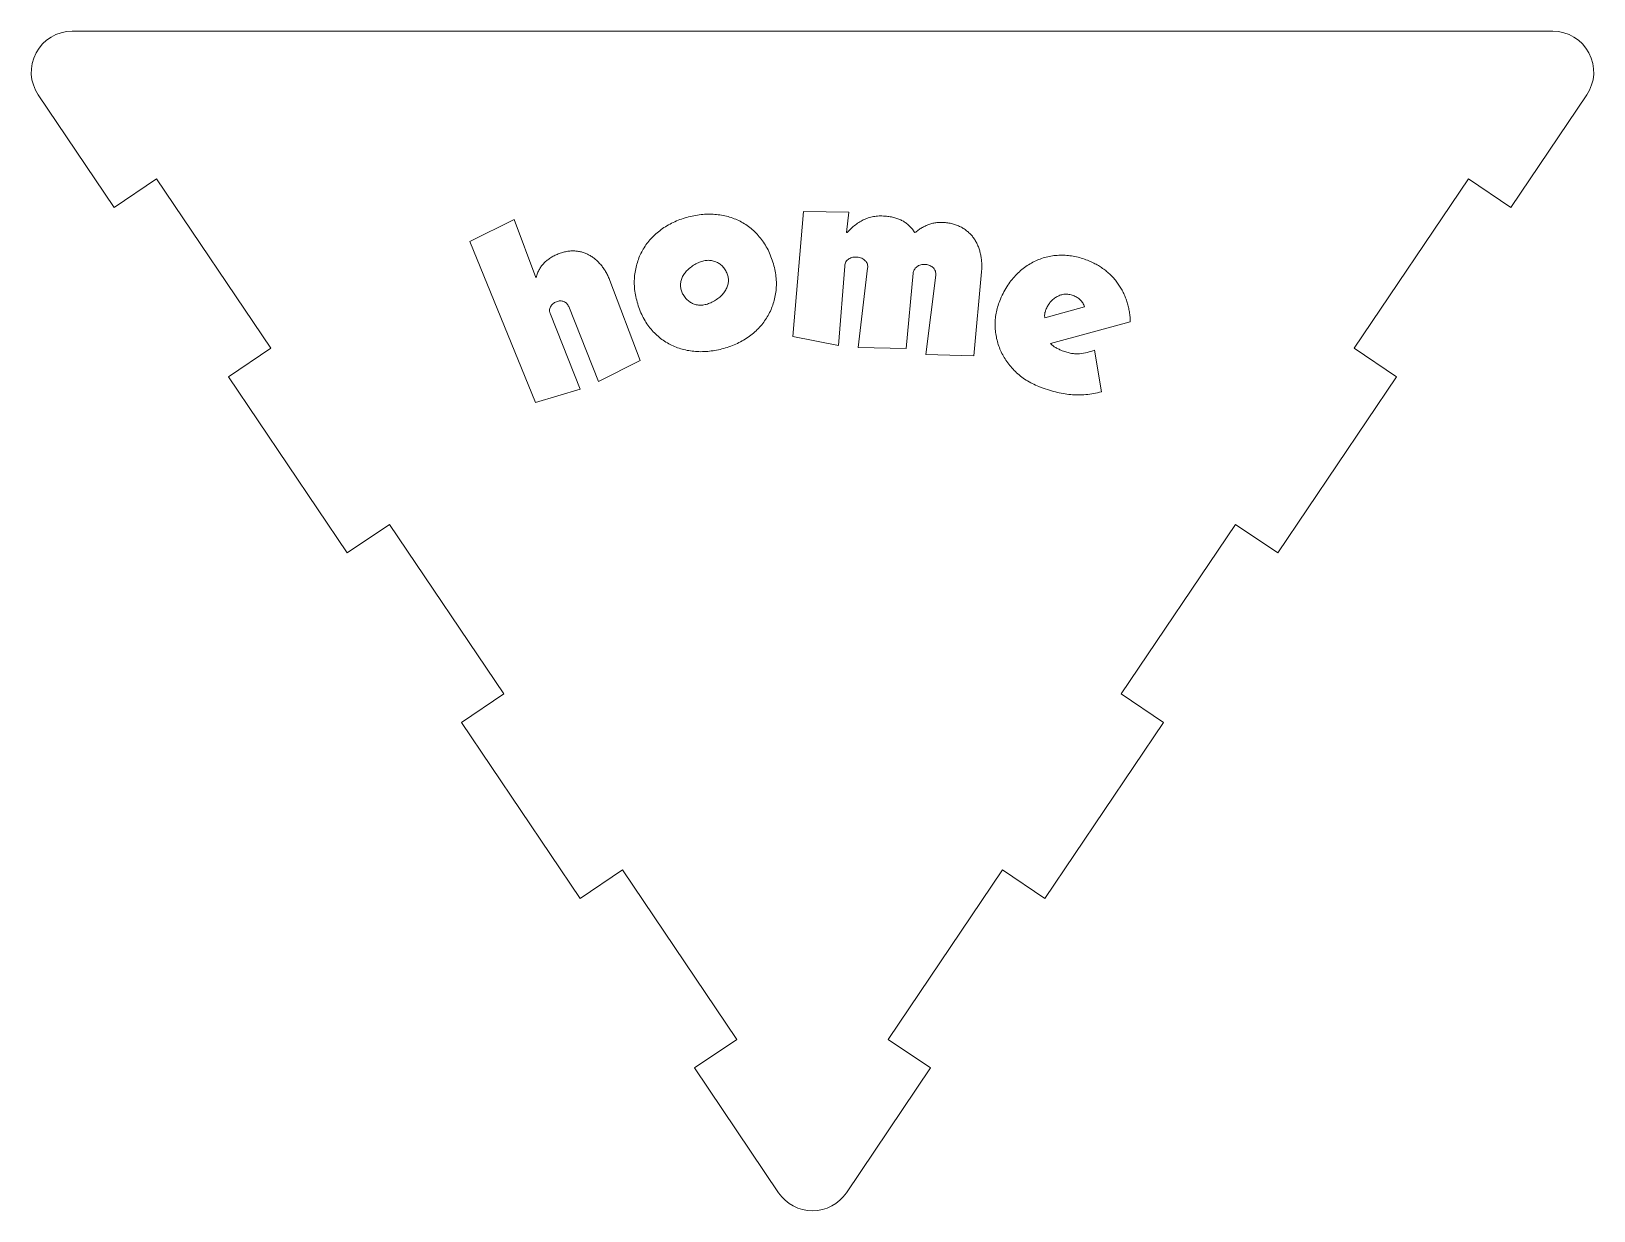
# Model space of a CAD drawing. Header units: inches. Extents: x 0.87 to 4.69, y 4.98 to 7.86.
import ezdxf

# ---------------------------------------------------------------- set-up
doc = ezdxf.new("R2010")
doc.units = ezdxf.units.IN
doc.header["$MEASUREMENT"] = 0

msp = doc.modelspace()

# ---------------------------------------------------------------- linework, layer by layer
at = {"color": 7, "linetype": 'Continuous', "lineweight": 15}
for p, q in [((4.5935, 7.8636), (0.9697, 7.8636)), ((0.8868, 7.7077), (1.0724, 7.4325)), ((4.4908, 7.4325), (4.6764, 7.7077)), ((1.176, 7.5024), (1.0724, 7.4325)), ((1.4556, 7.0879), (1.176, 7.5024)), ((4.3872, 7.5024), (4.1076, 7.0879)), ((4.4908, 7.4325), (4.3872, 7.5024)), ((2.7597, 7.4227), (2.7334, 7.1164)), ((2.8703, 7.4207), (2.7597, 7.4227)), ((2.865, 7.3713), (2.8703, 7.4207)), ((2.0517, 7.4033), (1.9428, 7.3495)), ((2.1043, 7.2608), (2.0517, 7.4033)), ((1.9428, 7.3495), (2.1037, 6.9553)), ((2.8661, 7.3712), (2.865, 7.3713)), ((2.8452, 7.0946), (2.8606, 7.2891)), ((2.9165, 7.2837), (2.8936, 7.09)), ((3.0112, 7.0872), (3.0276, 7.2713)), ((3.0832, 7.267), (3.0591, 7.0724)), ((3.1767, 7.0695), (3.1953, 7.2745)), ((2.1053, 7.2613), (2.1043, 7.2608)), ((2.3602, 7.0578), (2.2858, 7.2533)), ((2.1849, 7.19), (2.2577, 7.0067)), ((3.4475, 7.1889), (3.3501, 7.1621)), ((2.2128, 6.9881), (2.1401, 7.1709)), ((3.364, 7.0993), (3.5593, 7.1523)), ((2.7334, 7.1164), (2.8452, 7.0946)), ((1.352, 7.018), (1.4556, 7.0879)), ((2.8936, 7.09), (3.0112, 7.0872)), ((3.4891, 6.9813), (3.4721, 7.0829)), ((4.1076, 7.0879), (4.2112, 7.018)), ((2.2577, 7.0067), (2.3602, 7.0578)), ((3.0591, 7.0724), (3.1767, 7.0695)), ((1.352, 7.018), (1.6428, 6.5869)), ((3.9204, 6.5869), (4.2112, 7.018)), ((2.1037, 6.9553), (2.2128, 6.9881)), ((1.7464, 6.6568), (1.6428, 6.5869)), ((2.026, 6.2423), (1.7464, 6.6568)), ((3.8168, 6.6568), (3.5372, 6.2423)), ((3.9204, 6.5869), (3.8168, 6.6568)), ((1.9224, 6.1724), (2.026, 6.2423)), ((3.5372, 6.2423), (3.6408, 6.1724)), ((1.9224, 6.1724), (2.2131, 5.7413)), ((3.3501, 5.7413), (3.6408, 6.1724)), ((2.3168, 5.8112), (2.2131, 5.7413)), ((2.5964, 5.3967), (2.3168, 5.8112)), ((3.2464, 5.8112), (2.9668, 5.3967)), ((3.3501, 5.7413), (3.2464, 5.8112)), ((2.4927, 5.3268), (2.5964, 5.3967)), ((2.9668, 5.3967), (3.0705, 5.3268)), ((2.4927, 5.3268), (2.6987, 5.0214)), ((2.8645, 5.0214), (3.0705, 5.3268))]:
    msp.add_line(p, q, dxfattribs=at)
for centre, start, end in [((0.9697, 7.7636), 90, 214), ((4.5935, 7.7636), 326, 90), ((2.7816, 5.0773), 214, 326)]:
    msp.add_arc(centre, 0.1, start, end, dxfattribs=at)
for points, knots in [([(2.4698, 7.4068), (2.464, 7.405), (2.4527, 7.4014), (2.4367, 7.394), (2.4216, 7.3857), (2.4077, 7.3759), (2.3951, 7.3651), (2.3837, 7.3535), (2.3738, 7.3408), (2.3653, 7.3273), (2.3582, 7.313), (2.3527, 7.2979), (2.3486, 7.2822), (2.346, 7.2658), (2.345, 7.2489), (2.3461, 7.2315), (2.3489, 7.2138), (2.3522, 7.2022), (2.3539, 7.1962)], [0, 0, 0, 0, 0.0670594, 0.1321539, 0.1958358, 0.2586987, 0.3201905, 0.3802554, 0.4397236, 0.4988, 0.5578591, 0.6170307, 0.6768592, 0.738406, 0.8010423, 0.8651473, 0.9311403, 1, 1, 1, 1]), ([(2.6846, 7.2989), (2.6826, 7.3047), (2.6787, 7.3162), (2.671, 7.3324), (2.662, 7.3473), (2.6517, 7.3608), (2.6405, 7.373), (2.6282, 7.3837), (2.6151, 7.3929), (2.6011, 7.4005), (2.5863, 7.4066), (2.571, 7.4114), (2.555, 7.4144), (2.5385, 7.4161), (2.5216, 7.4161), (2.5044, 7.4147), (2.487, 7.4116), (2.4756, 7.4085), (2.4698, 7.4068)], [0, 0, 0, 0, 0.0687602, 0.1350121, 0.1989854, 0.2618944, 0.3234538, 0.3832617, 0.4425921, 0.5015754, 0.5605299, 0.6198938, 0.6797547, 0.7414523, 0.8040111, 0.8676579, 0.9329554, 1, 1, 1, 1]), ([(2.9627, 7.4108), (2.9578, 7.4112), (2.9482, 7.412), (2.9341, 7.4109), (2.921, 7.4082), (2.9088, 7.4035), (2.8973, 7.3974), (2.8864, 7.3899), (2.8758, 7.3812), (2.8693, 7.3746), (2.8661, 7.3712)], [0, 0, 0, 0, 0.13643, 0.265082, 0.386668, 0.50529, 0.623635, 0.744593, 0.870022, 1, 1, 1, 1]), ([(3.0323, 7.3708), (3.0302, 7.3737), (3.0262, 7.3793), (3.0194, 7.3869), (3.012, 7.3933), (3.004, 7.3988), (2.9952, 7.4032), (2.9854, 7.4066), (2.9745, 7.4094), (2.9667, 7.4103), (2.9627, 7.4108)], [0, 0, 0, 0, 0.127837, 0.249797, 0.365893, 0.479731, 0.595926, 0.719785, 0.854491, 1, 1, 1, 1]), ([(3.1067, 7.3954), (3.1031, 7.3957), (3.0962, 7.3962), (3.0859, 7.3956), (3.076, 7.3938), (3.0664, 7.3909), (3.0573, 7.387), (3.0485, 7.3825), (3.0402, 7.377), (3.0349, 7.3729), (3.0323, 7.3708)], [0, 0, 0, 0, 0.131638, 0.258414, 0.383138, 0.506352, 0.628976, 0.751796, 0.87496, 1, 1, 1, 1]), ([(3.1953, 7.2745), (3.1955, 7.2783), (3.196, 7.2859), (3.1958, 7.2971), (3.1947, 7.3079), (3.1928, 7.3185), (3.1901, 7.3286), (3.1867, 7.3383), (3.1824, 7.3474), (3.1773, 7.3559), (3.1714, 7.3638), (3.1646, 7.3709), (3.157, 7.3772), (3.1485, 7.3828), (3.1392, 7.3874), (3.1291, 7.3912), (3.1182, 7.3938), (3.1106, 7.3949), (3.1067, 7.3954)], [0, 0, 0, 0, 0.068085, 0.134243, 0.199317, 0.262728, 0.324868, 0.385717, 0.445095, 0.50381, 0.562035, 0.620019, 0.678883, 0.738442, 0.799894, 0.863571, 0.929774, 1, 1, 1, 1]), ([(2.1593, 7.3187), (2.156, 7.3173), (2.1494, 7.3145), (2.1404, 7.3092), (2.1322, 7.3033), (2.1248, 7.2967), (2.1183, 7.2893), (2.113, 7.2808), (2.1084, 7.2715), (2.1064, 7.2647), (2.1053, 7.2613)], [0, 0, 0, 0, 0.13239, 0.259324, 0.382073, 0.502043, 0.620831, 0.741392, 0.867707, 1, 1, 1, 1]), ([(2.2858, 7.2533), (2.2844, 7.2568), (2.2817, 7.2636), (2.2768, 7.2734), (2.2712, 7.2824), (2.265, 7.2907), (2.2583, 7.2983), (2.251, 7.305), (2.2435, 7.311), (2.2355, 7.3159), (2.2271, 7.32), (2.2183, 7.3231), (2.2091, 7.3252), (2.1996, 7.3262), (2.1898, 7.3261), (2.1798, 7.3249), (2.1695, 7.3224), (2.1627, 7.32), (2.1593, 7.3187)], [0, 0, 0, 0, 0.069792, 0.137018, 0.203238, 0.267759, 0.331028, 0.391803, 0.45126, 0.509772, 0.567834, 0.625255, 0.683274, 0.742669, 0.80319, 0.866089, 0.931316, 1, 1, 1, 1]), ([(2.8606, 7.2891), (2.8608, 7.291), (2.8612, 7.2946), (2.8632, 7.2996), (2.8665, 7.3036), (2.8708, 7.3067), (2.8756, 7.309), (2.8805, 7.3105), (2.8856, 7.3113), (2.8889, 7.311), (2.8906, 7.3109)], [0, 0, 0, 0, 0.135467, 0.25949, 0.379952, 0.506378, 0.635955, 0.75795, 0.879538, 1, 1, 1, 1]), ([(2.8906, 7.3109), (2.8927, 7.3106), (2.8966, 7.3101), (2.9021, 7.3081), (2.9069, 7.3055), (2.9109, 7.302), (2.9142, 7.2982), (2.9161, 7.2936), (2.9171, 7.2887), (2.9167, 7.2854), (2.9165, 7.2837)], [0, 0, 0, 0, 0.146586, 0.281719, 0.408383, 0.532977, 0.651418, 0.764858, 0.877693, 1, 1, 1, 1]), ([(3.4548, 7.3031), (3.4496, 7.305), (3.4394, 7.3087), (3.4236, 7.3126), (3.4078, 7.315), (3.392, 7.3159), (3.3764, 7.3152), (3.361, 7.3129), (3.3459, 7.309), (3.3313, 7.3036), (3.3171, 7.2967), (3.3037, 7.288), (3.2907, 7.278), (3.2784, 7.2663), (3.267, 7.2531), (3.2567, 7.2382), (3.2474, 7.2217), (3.2424, 7.2099), (3.2398, 7.2038)], [0, 0, 0, 0, 0.0622472, 0.123174, 0.1829429, 0.2427302, 0.3016024, 0.3598662, 0.4181421, 0.4767727, 0.5359867, 0.5959177, 0.6576343, 0.7211854, 0.7867716, 0.8547339, 0.9255214, 1, 1, 1, 1]), ([(2.4664, 7.2167), (2.4646, 7.2198), (2.4613, 7.2259), (2.4588, 7.2359), (2.4584, 7.2461), (2.4605, 7.2562), (2.4648, 7.2661), (2.4714, 7.2754), (2.4801, 7.2839), (2.4871, 7.2886), (2.4907, 7.2911)], [0, 0, 0, 0, 0.121554, 0.235678, 0.34891, 0.465308, 0.586653, 0.713976, 0.850092, 1, 1, 1, 1]), ([(2.4907, 7.2911), (2.4944, 7.2933), (2.5016, 7.2975), (2.5128, 7.3016), (2.5239, 7.3034), (2.5346, 7.3027), (2.5447, 7.3001), (2.5537, 7.2953), (2.5618, 7.2886), (2.5659, 7.2829), (2.5681, 7.28)], [0, 0, 0, 0, 0.147639, 0.282542, 0.407349, 0.528265, 0.645816, 0.759792, 0.876561, 1, 1, 1, 1]), ([(2.5681, 7.28), (2.5698, 7.2768), (2.5733, 7.2706), (2.5758, 7.2604), (2.5761, 7.2503), (2.5739, 7.2401), (2.5697, 7.2304), (2.5632, 7.2212), (2.5547, 7.2127), (2.5479, 7.208), (2.5443, 7.2055)], [0, 0, 0, 0, 0.124799, 0.241074, 0.353802, 0.470626, 0.591594, 0.716893, 0.852237, 1, 1, 1, 1]), ([(2.5687, 7.0887), (2.5744, 7.0906), (2.5857, 7.0943), (2.6017, 7.1016), (2.6168, 7.11), (2.6307, 7.1197), (2.6434, 7.1304), (2.6548, 7.1421), (2.6647, 7.1547), (2.6732, 7.1681), (2.6803, 7.1823), (2.686, 7.1973), (2.69, 7.213), (2.6926, 7.2293), (2.6936, 7.2462), (2.6925, 7.2636), (2.6898, 7.2813), (2.6864, 7.2929), (2.6846, 7.2989)], [0, 0, 0, 0, 0.066973, 0.132158, 0.195928, 0.258712, 0.320511, 0.38066, 0.439981, 0.498647, 0.557528, 0.616712, 0.676623, 0.737968, 0.800691, 0.864886, 0.93097, 1, 1, 1, 1]), ([(3.0276, 7.2713), (3.0278, 7.2727), (3.0283, 7.2756), (3.0303, 7.2798), (3.0332, 7.2837), (3.0369, 7.2873), (3.0413, 7.2904), (3.0465, 7.2925), (3.0522, 7.2934), (3.0561, 7.2932), (3.0582, 7.293)], [0, 0, 0, 0, 0.10454, 0.212774, 0.326572, 0.453529, 0.584051, 0.7146, 0.852545, 1, 1, 1, 1]), ([(3.0582, 7.293), (3.0602, 7.2928), (3.0639, 7.2923), (3.0691, 7.2904), (3.0737, 7.2879), (3.0775, 7.2846), (3.0804, 7.2808), (3.0824, 7.2765), (3.0834, 7.2718), (3.0833, 7.2686), (3.0832, 7.267)], [0, 0, 0, 0, 0.147616, 0.281329, 0.408098, 0.531788, 0.649319, 0.762963, 0.877824, 1, 1, 1, 1]), ([(3.5593, 7.1523), (3.5591, 7.1564), (3.5589, 7.1645), (3.5573, 7.1766), (3.555, 7.1884), (3.552, 7.1998), (3.5481, 7.211), (3.5435, 7.2219), (3.5379, 7.2324), (3.5317, 7.2426), (3.5248, 7.2525), (3.5169, 7.2616), (3.5084, 7.2701), (3.4991, 7.278), (3.4892, 7.2854), (3.4784, 7.2919), (3.4669, 7.2979), (3.4589, 7.3013), (3.4548, 7.3031)], [0, 0, 0, 0, 0.06323, 0.125241, 0.186691, 0.247473, 0.307892, 0.368258, 0.429066, 0.490804, 0.552523, 0.613862, 0.675863, 0.737769, 0.801081, 0.865718, 0.931921, 1, 1, 1, 1]), ([(2.1401, 7.1709), (2.1395, 7.1725), (2.1384, 7.1756), (2.138, 7.1805), (2.1386, 7.1852), (2.1404, 7.1895), (2.143, 7.1934), (2.1463, 7.1968), (2.1502, 7.1997), (2.1531, 7.201), (2.1547, 7.2017)], [0, 0, 0, 0, 0.135, 0.258522, 0.378641, 0.50017, 0.623077, 0.74497, 0.869712, 1, 1, 1, 1]), ([(2.1547, 7.2017), (2.1563, 7.2023), (2.1594, 7.2033), (2.1642, 7.204), (2.1688, 7.2036), (2.1731, 7.2022), (2.177, 7.2002), (2.1802, 7.1973), (2.183, 7.194), (2.1842, 7.1913), (2.1849, 7.19)], [0, 0, 0, 0, 0.142375, 0.273344, 0.397146, 0.519637, 0.642586, 0.759223, 0.876141, 1, 1, 1, 1]), ([(2.3539, 7.1962), (2.3558, 7.1904), (2.3596, 7.1789), (2.3672, 7.1628), (2.376, 7.1479), (2.3862, 7.1345), (2.3975, 7.1224), (2.4098, 7.1119), (2.4228, 7.1027), (2.4368, 7.0951), (2.4515, 7.0889), (2.4669, 7.0843), (2.483, 7.0811), (2.4996, 7.0795), (2.5167, 7.0794), (2.5339, 7.081), (2.5514, 7.0839), (2.5629, 7.0871), (2.5687, 7.0887)], [0, 0, 0, 0, 0.068494, 0.134387, 0.198087, 0.260614, 0.321774, 0.381416, 0.440366, 0.499118, 0.558097, 0.61768, 0.677907, 0.73992, 0.803378, 0.867366, 0.932927, 1, 1, 1, 1]), ([(2.5443, 7.2055), (2.5405, 7.2033), (2.5332, 7.1991), (2.5218, 7.195), (2.5106, 7.1931), (2.5016, 7.1934), (2.4947, 7.1949), (2.4899, 7.1965), (2.4852, 7.1985), (2.481, 7.2013), (2.4769, 7.2043), (2.4731, 7.208), (2.4695, 7.2121), (2.4675, 7.2151), (2.4664, 7.2167)], [0, 0, 0, 0, 0.148927, 0.284156, 0.408874, 0.52938, 0.588238, 0.645064, 0.702138, 0.758626, 0.816165, 0.875017, 0.935891, 1, 1, 1, 1]), ([(3.2398, 7.2038), (3.238, 7.1988), (3.2343, 7.1889), (3.2307, 7.1734), (3.2286, 7.1579), (3.2283, 7.1422), (3.2293, 7.1267), (3.2321, 7.1115), (3.236, 7.0966), (3.2417, 7.0823), (3.2487, 7.0684), (3.257, 7.0552), (3.2668, 7.0426), (3.2779, 7.0307), (3.2904, 7.0196), (3.3043, 7.0098), (3.3195, 7.0012), (3.3303, 6.9965), (3.3359, 6.9941)], [0, 0, 0, 0, 0.062377, 0.123549, 0.184522, 0.245606, 0.30621, 0.366045, 0.42552, 0.485452, 0.545669, 0.60632, 0.668125, 0.731635, 0.796318, 0.862229, 0.929905, 1, 1, 1, 1]), ([(3.3537, 7.1844), (3.3552, 7.1875), (3.3581, 7.1937), (3.3642, 7.2019), (3.3716, 7.209), (3.3801, 7.2146), (3.3893, 7.2186), (3.3991, 7.2205), (3.4094, 7.2203), (3.4159, 7.2182), (3.4192, 7.2171)], [0, 0, 0, 0, 0.126092, 0.251468, 0.378258, 0.502675, 0.625951, 0.748322, 0.871431, 1, 1, 1, 1]), ([(3.4192, 7.2171), (3.4225, 7.2156), (3.4288, 7.2128), (3.4357, 7.2077), (3.4403, 7.2031), (3.4432, 7.1989), (3.4457, 7.1942), (3.4469, 7.1907), (3.4475, 7.1889)], [0, 0, 0, 0, 0.261367, 0.498177, 0.614536, 0.735241, 0.862973, 1, 1, 1, 1]), ([(3.3501, 7.1621), (3.3499, 7.1636), (3.3497, 7.1666), (3.3497, 7.1705), (3.3502, 7.1738), (3.351, 7.1768), (3.3522, 7.1804), (3.3532, 7.183), (3.3537, 7.1844)], [0, 0, 0, 0, 0.2019824, 0.3932859, 0.5005375, 0.6380548, 0.8033142, 1, 1, 1, 1]), ([(3.393, 7.0819), (3.3904, 7.083), (3.385, 7.0853), (3.377, 7.0893), (3.3696, 7.0937), (3.3658, 7.0976), (3.364, 7.0993)], [0, 0, 0, 0, 0.248241, 0.523895, 0.783551, 1, 1, 1, 1]), ([(3.4721, 7.0829), (3.4661, 7.0811), (3.4541, 7.0773), (3.4384, 7.0746), (3.4253, 7.074), (3.4149, 7.0753), (3.404, 7.0778), (3.3968, 7.0805), (3.393, 7.0819)], [0, 0, 0, 0, 0.2315, 0.465944, 0.58694, 0.715469, 0.852524, 1, 1, 1, 1]), ([(3.3359, 6.9941), (3.3426, 6.9915), (3.3559, 6.9865), (3.3757, 6.9807), (3.3948, 6.9766), (3.4135, 6.9742), (3.432, 6.9735), (3.4507, 6.9743), (3.4699, 6.9768), (3.4827, 6.9798), (3.4891, 6.9813)], [0, 0, 0, 0, 0.139092, 0.270617, 0.395551, 0.513692, 0.63046, 0.749773, 0.872513, 1, 1, 1, 1])]:
    msp.add_open_spline(points, degree=3, knots=knots, dxfattribs=at)

doc.saveas('drawing.dxf')
